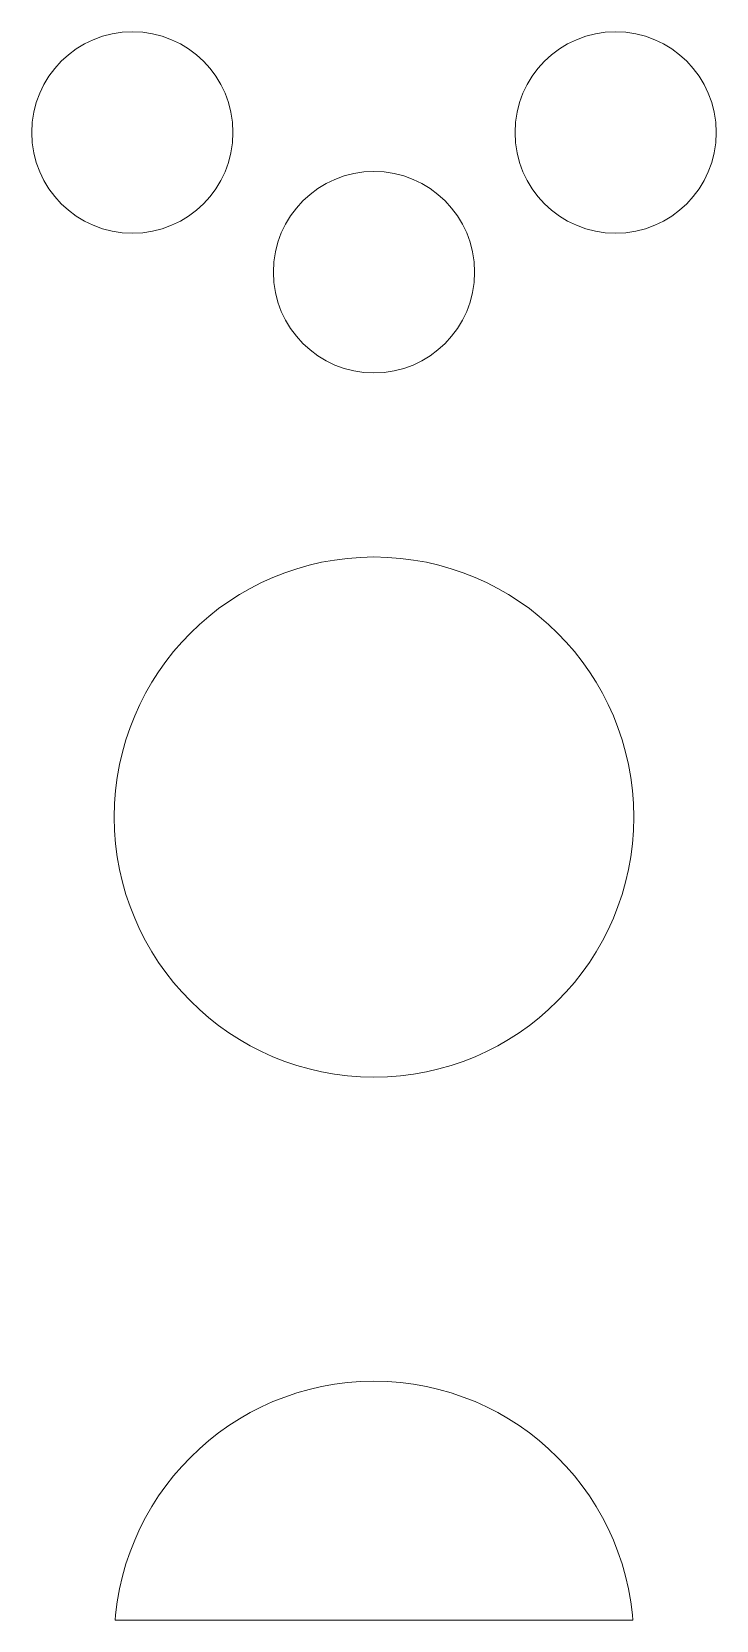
# Model space of a CAD drawing. Header units: millimetres. Extents: x -1200 to 1200, y -590 to 590.
# Drawn here: x -385.2 to -261.6, y -590 to -303.1 of the extents above; entities that cross this region are included whole.
import ezdxf

# ---------------------------------------------------------------- set-up
doc = ezdxf.new("R2010")
doc.units = ezdxf.units.MM
doc.header["$MEASUREMENT"] = 0
doc.layers.add('Layer 1', color=7, linetype='Continuous')

msp = doc.modelspace()

# ---------------------------------------------------------------- linework, layer by layer
at = {"layer": 'Layer 1', "color": 250, "lineweight": 20}
for points, knots in [([(-385.2452, -321.3092), (-385.2452, -311.2579), (-377.1057, -303.1121), (-367.0736, -303.1121), (-357.0364, -303.1121), (-348.902, -311.2579), (-348.902, -321.3092), (-348.902, -331.3557), (-357.0364, -339.5016), (-367.0736, -339.5016), (-377.1057, -339.5016), (-385.2452, -331.3557), (-385.2452, -321.3092)], [0, 0, 0, 0, 0.25, 0.25, 0.25, 0.5, 0.5, 0.5, 0.75, 0.75, 0.75, 1, 1, 1, 1]), ([(-297.9666, -321.3092), (-297.9666, -311.2579), (-289.8298, -303.1121), (-279.7976, -303.1121), (-269.7628, -303.1121), (-261.6237, -311.2579), (-261.6237, -321.3092), (-261.6237, -331.3557), (-269.7628, -339.5016), (-279.7976, -339.5016), (-289.8298, -339.5016), (-297.9666, -331.3557), (-297.9666, -321.3092)], [0, 0, 0, 0, 0.25, 0.25, 0.25, 0.5, 0.5, 0.5, 0.75, 0.75, 0.75, 1, 1, 1, 1]), ([(-341.6046, -346.5366), (-341.6046, -336.4877), (-333.4677, -328.3392), (-323.4356, -328.3392), (-313.3984, -328.3392), (-305.264, -336.4877), (-305.264, -346.5366), (-305.264, -356.5855), (-313.3984, -364.7338), (-323.4356, -364.7338), (-333.4677, -364.7338), (-341.6046, -356.5855), (-341.6046, -346.5366)], [0, 0, 0, 0, 0.25, 0.25, 0.25, 0.5, 0.5, 0.5, 0.75, 0.75, 0.75, 1, 1, 1, 1]), ([(-370.3413, -444.9561), (-370.3413, -444.9561), (-370.2809, -442.5337), (-370.2809, -442.5337), (-370.2809, -442.5337), (-370.1, -440.1453), (-370.1, -440.1453), (-370.1, -440.1453), (-369.8011, -437.7955), (-369.8011, -437.7955), (-369.8011, -437.7955), (-369.3912, -435.4843), (-369.3912, -435.4843), (-369.3912, -435.4843), (-368.8654, -433.2117), (-368.8654, -433.2117), (-368.8654, -433.2117), (-368.236, -430.9875), (-368.236, -430.9875), (-368.236, -430.9875), (-367.4956, -428.8067), (-367.4956, -428.8067), (-367.4956, -428.8067), (-366.6588, -426.6766), (-366.6588, -426.6766), (-366.6588, -426.6766), (-365.7182, -424.5974), (-365.7182, -424.5974), (-365.7182, -424.5974), (-364.6861, -422.5735), (-364.6861, -422.5735), (-364.6861, -422.5735), (-363.555, -420.6053), (-363.555, -420.6053), (-363.555, -420.6053), (-362.3324, -418.6999), (-362.3324, -418.6999), (-362.3324, -418.6999), (-361.0277, -416.8572), (-361.0277, -416.8572), (-361.0277, -416.8572), (-359.6337, -415.0797), (-359.6337, -415.0797), (-359.6337, -415.0797), (-358.1555, -413.3748), (-358.1555, -413.3748), (-358.1555, -413.3748), (-356.6024, -411.7421), (-356.6024, -411.7421), (-356.6024, -411.7421), (-354.9722, -410.1844), (-354.9722, -410.1844), (-354.9722, -410.1844), (-353.2696, -408.7065), (-353.2696, -408.7065), (-353.2696, -408.7065), (-351.4946, -407.313), (-351.4946, -407.313), (-351.4946, -407.313), (-349.6545, -405.9992), (-349.6545, -405.9992), (-349.6545, -405.9992), (-347.7494, -404.7772), (-347.7494, -404.7772), (-347.7494, -404.7772), (-345.7863, -403.6471), (-345.7863, -403.6471), (-345.7863, -403.6471), (-343.7654, -402.611), (-343.7654, -402.611), (-343.7654, -402.611), (-341.6866, -401.6692), (-341.6866, -401.6692), (-341.6866, -401.6692), (-339.5621, -400.8287), (-339.5621, -400.8287), (-339.5621, -400.8287), (-337.3843, -400.0922), (-337.3843, -400.0922), (-337.3843, -400.0922), (-335.1608, -399.4594), (-335.1608, -399.4594), (-335.1608, -399.4594), (-332.8939, -398.9352), (-332.8939, -398.9352), (-332.8939, -398.9352), (-330.586, -398.5248), (-330.586, -398.5248), (-330.586, -398.5248), (-328.2395, -398.2252), (-328.2395, -398.2252), (-328.2395, -398.2252), (-325.8543, -398.0417), (-325.8543, -398.0417), (-325.8543, -398.0417), (-323.4356, -397.9813), (-323.4356, -397.9813), (-323.4356, -397.9813), (-321.0143, -398.0417), (-321.0143, -398.0417), (-321.0143, -398.0417), (-318.6293, -398.2252), (-318.6293, -398.2252), (-318.6293, -398.2252), (-316.2828, -398.5248), (-316.2828, -398.5248), (-316.2828, -398.5248), (-313.9748, -398.9352), (-313.9748, -398.9352), (-313.9748, -398.9352), (-311.7055, -399.4594), (-311.7055, -399.4594), (-311.7055, -399.4594), (-309.4844, -400.0922), (-309.4844, -400.0922), (-309.4844, -400.0922), (-307.3068, -400.8287), (-307.3068, -400.8287), (-307.3068, -400.8287), (-305.1796, -401.6692), (-305.1796, -401.6692), (-305.1796, -401.6692), (-303.1032, -402.611), (-303.1032, -402.611), (-303.1032, -402.611), (-301.0823, -403.6471), (-301.0823, -403.6471), (-301.0823, -403.6471), (-299.1146, -404.7772), (-299.1146, -404.7772), (-299.1146, -404.7772), (-297.2117, -405.9992), (-297.2117, -405.9992), (-297.2117, -405.9992), (-295.3741, -407.313), (-295.3741, -407.313), (-295.3741, -407.313), (-293.5992, -408.7065), (-293.5992, -408.7065), (-293.5992, -408.7065), (-291.8965, -410.1844), (-291.8965, -410.1844), (-291.8965, -410.1844), (-290.2663, -411.7421), (-290.2663, -411.7421), (-290.2663, -411.7421), (-288.7107, -413.3748), (-288.7107, -413.3748), (-288.7107, -413.3748), (-287.235, -415.0797), (-287.235, -415.0797), (-287.235, -415.0797), (-285.8435, -416.8572), (-285.8435, -416.8572), (-285.8435, -416.8572), (-284.5314, -418.6999), (-284.5314, -418.6999), (-284.5314, -418.6999), (-283.3137, -420.6053), (-283.3137, -420.6053), (-283.3137, -420.6053), (-282.1827, -422.5735), (-282.1827, -422.5735), (-282.1827, -422.5735), (-281.1456, -424.5974), (-281.1456, -424.5974), (-281.1456, -424.5974), (-280.2075, -426.6766), (-280.2075, -426.6766), (-280.2075, -426.6766), (-279.3682, -428.8067), (-279.3682, -428.8067), (-279.3682, -428.8067), (-278.6328, -430.9875), (-278.6328, -430.9875), (-278.6328, -430.9875), (-277.9984, -433.2117), (-277.9984, -433.2117), (-277.9984, -433.2117), (-277.4776, -435.4843), (-277.4776, -435.4843), (-277.4776, -435.4843), (-277.0652, -437.7955), (-277.0652, -437.7955), (-277.0652, -437.7955), (-276.766, -440.1453), (-276.766, -440.1453), (-276.766, -440.1453), (-276.5829, -442.5337), (-276.5829, -442.5337), (-276.5829, -442.5337), (-276.5226, -444.9561), (-276.5226, -444.9561), (-276.5226, -444.9561), (-276.5829, -447.3782), (-276.5829, -447.3782), (-276.5829, -447.3782), (-276.766, -449.7667), (-276.766, -449.7667), (-276.766, -449.7667), (-277.0652, -452.1189), (-277.0652, -452.1189), (-277.0652, -452.1189), (-277.4776, -454.4301), (-277.4776, -454.4301), (-277.4776, -454.4301), (-277.9984, -456.7002), (-277.9984, -456.7002), (-277.9984, -456.7002), (-278.6328, -458.9269), (-278.6328, -458.9269), (-278.6328, -458.9269), (-279.3682, -461.1076), (-279.3682, -461.1076), (-279.3682, -461.1076), (-280.2075, -463.2377), (-280.2075, -463.2377), (-280.2075, -463.2377), (-281.1456, -465.317), (-281.1456, -465.317), (-281.1456, -465.317), (-282.1827, -467.3409), (-282.1827, -467.3409), (-282.1827, -467.3409), (-283.3137, -469.3092), (-283.3137, -469.3092), (-283.3137, -469.3092), (-284.5314, -471.217), (-284.5314, -471.217), (-284.5314, -471.217), (-285.8435, -473.0572), (-285.8435, -473.0572), (-285.8435, -473.0572), (-287.235, -474.8346), (-287.235, -474.8346), (-287.235, -474.8346), (-288.7107, -476.5396), (-288.7107, -476.5396), (-288.7107, -476.5396), (-290.2663, -478.1723), (-290.2663, -478.1723), (-290.2663, -478.1723), (-291.8965, -479.7299), (-291.8965, -479.7299), (-291.8965, -479.7299), (-293.5992, -481.2078), (-293.5992, -481.2078), (-293.5992, -481.2078), (-295.3741, -482.6014), (-295.3741, -482.6014), (-295.3741, -482.6014), (-297.2117, -483.9127), (-297.2117, -483.9127), (-297.2117, -483.9127), (-299.1146, -485.1347), (-299.1146, -485.1347), (-299.1146, -485.1347), (-301.0823, -486.265), (-301.0823, -486.265), (-301.0823, -486.265), (-303.1032, -487.301), (-303.1032, -487.301), (-303.1032, -487.301), (-305.1796, -488.2427), (-305.1796, -488.2427), (-305.1796, -488.2427), (-307.3068, -489.0856), (-307.3068, -489.0856), (-307.3068, -489.0856), (-309.4844, -489.8198), (-309.4844, -489.8198), (-309.4844, -489.8198), (-311.7055, -490.4526), (-311.7055, -490.4526), (-311.7055, -490.4526), (-313.9748, -490.9791), (-313.9748, -490.9791), (-313.9748, -490.9791), (-316.2828, -491.3921), (-316.2828, -491.3921), (-316.2828, -491.3921), (-318.6293, -491.6915), (-318.6293, -491.6915), (-318.6293, -491.6915), (-321.0143, -491.8702), (-321.0143, -491.8702), (-321.0143, -491.8702), (-323.4356, -491.9306), (-323.4356, -491.9306), (-323.4356, -491.9306), (-325.8543, -491.8702), (-325.8543, -491.8702), (-325.8543, -491.8702), (-328.2395, -491.6915), (-328.2395, -491.6915), (-328.2395, -491.6915), (-330.586, -491.3921), (-330.586, -491.3921), (-330.586, -491.3921), (-332.8939, -490.9791), (-332.8939, -490.9791), (-332.8939, -490.9791), (-335.1608, -490.4526), (-335.1608, -490.4526), (-335.1608, -490.4526), (-337.3843, -489.8198), (-337.3843, -489.8198), (-337.3843, -489.8198), (-339.5621, -489.0834), (-339.5621, -489.0834), (-339.5621, -489.0834), (-341.6866, -488.2427), (-341.6866, -488.2427), (-341.6866, -488.2427), (-343.7654, -487.301), (-343.7654, -487.301), (-343.7654, -487.301), (-345.7863, -486.265), (-345.7863, -486.265), (-345.7863, -486.265), (-347.7494, -485.1347), (-347.7494, -485.1347), (-347.7494, -485.1347), (-349.6545, -483.9127), (-349.6545, -483.9127), (-349.6545, -483.9127), (-351.4946, -482.6014), (-351.4946, -482.6014), (-351.4946, -482.6014), (-353.2696, -481.2078), (-353.2696, -481.2078), (-353.2696, -481.2078), (-354.9722, -479.7299), (-354.9722, -479.7299), (-354.9722, -479.7299), (-356.6024, -478.1723), (-356.6024, -478.1723), (-356.6024, -478.1723), (-358.1555, -476.5396), (-358.1555, -476.5396), (-358.1555, -476.5396), (-359.6337, -474.8346), (-359.6337, -474.8346), (-359.6337, -474.8346), (-361.0277, -473.0572), (-361.0277, -473.0572), (-361.0277, -473.0572), (-362.3324, -471.217), (-362.3324, -471.217), (-362.3324, -471.217), (-363.555, -469.3092), (-363.555, -469.3092), (-363.555, -469.3092), (-364.6861, -467.3409), (-364.6861, -467.3409), (-364.6861, -467.3409), (-365.7182, -465.317), (-365.7182, -465.317), (-365.7182, -465.317), (-366.6588, -463.2377), (-366.6588, -463.2377), (-366.6588, -463.2377), (-367.4956, -461.1076), (-367.4956, -461.1076), (-367.4956, -461.1076), (-368.236, -458.9269), (-368.236, -458.9269), (-368.236, -458.9269), (-368.8654, -456.7002), (-368.8654, -456.7002), (-368.8654, -456.7002), (-369.3912, -454.4276), (-369.3912, -454.4276), (-369.3912, -454.4276), (-369.8011, -452.1189), (-369.8011, -452.1189), (-369.8011, -452.1189), (-370.1, -449.7667), (-370.1, -449.7667), (-370.1, -449.7667), (-370.2809, -447.3782), (-370.2809, -447.3782), (-370.2809, -447.3782), (-370.3413, -444.9561), (-370.3413, -444.9561)], [0, 0, 0, 0, 0.0078125, 0.0078125, 0.0078125, 0.015625, 0.015625, 0.015625, 0.0234375, 0.0234375, 0.0234375, 0.03125, 0.03125, 0.03125, 0.0390625, 0.0390625, 0.0390625, 0.046875, 0.046875, 0.046875, 0.0546875, 0.0546875, 0.0546875, 0.0625, 0.0625, 0.0625, 0.0703125, 0.0703125, 0.0703125, 0.078125, 0.078125, 0.078125, 0.0859375, 0.0859375, 0.0859375, 0.09375, 0.09375, 0.09375, 0.1015625, 0.1015625, 0.1015625, 0.109375, 0.109375, 0.109375, 0.1171875, 0.1171875, 0.1171875, 0.125, 0.125, 0.125, 0.1328125, 0.1328125, 0.1328125, 0.140625, 0.140625, 0.140625, 0.1484375, 0.1484375, 0.1484375, 0.15625, 0.15625, 0.15625, 0.1640625, 0.1640625, 0.1640625, 0.171875, 0.171875, 0.171875, 0.1796875, 0.1796875, 0.1796875, 0.1875, 0.1875, 0.1875, 0.1953125, 0.1953125, 0.1953125, 0.203125, 0.203125, 0.203125, 0.2109375, 0.2109375, 0.2109375, 0.21875, 0.21875, 0.21875, 0.2265625, 0.2265625, 0.2265625, 0.234375, 0.234375, 0.234375, 0.2421875, 0.2421875, 0.2421875, 0.25, 0.25, 0.25, 0.2578125, 0.2578125, 0.2578125, 0.265625, 0.265625, 0.265625, 0.2734375, 0.2734375, 0.2734375, 0.28125, 0.28125, 0.28125, 0.2890625, 0.2890625, 0.2890625, 0.296875, 0.296875, 0.296875, 0.3046875, 0.3046875, 0.3046875, 0.3125, 0.3125, 0.3125, 0.3203125, 0.3203125, 0.3203125, 0.328125, 0.328125, 0.328125, 0.3359375, 0.3359375, 0.3359375, 0.34375, 0.34375, 0.34375, 0.3515625, 0.3515625, 0.3515625, 0.359375, 0.359375, 0.359375, 0.3671875, 0.3671875, 0.3671875, 0.375, 0.375, 0.375, 0.3828125, 0.3828125, 0.3828125, 0.390625, 0.390625, 0.390625, 0.3984375, 0.3984375, 0.3984375, 0.40625, 0.40625, 0.40625, 0.4140625, 0.4140625, 0.4140625, 0.421875, 0.421875, 0.421875, 0.4296875, 0.4296875, 0.4296875, 0.4375, 0.4375, 0.4375, 0.4453125, 0.4453125, 0.4453125, 0.453125, 0.453125, 0.453125, 0.4609375, 0.4609375, 0.4609375, 0.46875, 0.46875, 0.46875, 0.4765625, 0.4765625, 0.4765625, 0.484375, 0.484375, 0.484375, 0.4921875, 0.4921875, 0.4921875, 0.5, 0.5, 0.5, 0.5078125, 0.5078125, 0.5078125, 0.515625, 0.515625, 0.515625, 0.5234375, 0.5234375, 0.5234375, 0.53125, 0.53125, 0.53125, 0.5390625, 0.5390625, 0.5390625, 0.546875, 0.546875, 0.546875, 0.5546875, 0.5546875, 0.5546875, 0.5625, 0.5625, 0.5625, 0.5703125, 0.5703125, 0.5703125, 0.578125, 0.578125, 0.578125, 0.5859375, 0.5859375, 0.5859375, 0.59375, 0.59375, 0.59375, 0.6015625, 0.6015625, 0.6015625, 0.609375, 0.609375, 0.609375, 0.6171875, 0.6171875, 0.6171875, 0.625, 0.625, 0.625, 0.6328125, 0.6328125, 0.6328125, 0.640625, 0.640625, 0.640625, 0.6484375, 0.6484375, 0.6484375, 0.65625, 0.65625, 0.65625, 0.6640625, 0.6640625, 0.6640625, 0.671875, 0.671875, 0.671875, 0.6796875, 0.6796875, 0.6796875, 0.6875, 0.6875, 0.6875, 0.6953125, 0.6953125, 0.6953125, 0.703125, 0.703125, 0.703125, 0.7109375, 0.7109375, 0.7109375, 0.71875, 0.71875, 0.71875, 0.7265625, 0.7265625, 0.7265625, 0.734375, 0.734375, 0.734375, 0.7421875, 0.7421875, 0.7421875, 0.75, 0.75, 0.75, 0.7578125, 0.7578125, 0.7578125, 0.765625, 0.765625, 0.765625, 0.7734375, 0.7734375, 0.7734375, 0.78125, 0.78125, 0.78125, 0.7890625, 0.7890625, 0.7890625, 0.796875, 0.796875, 0.796875, 0.8046875, 0.8046875, 0.8046875, 0.8125, 0.8125, 0.8125, 0.8203125, 0.8203125, 0.8203125, 0.828125, 0.828125, 0.828125, 0.8359375, 0.8359375, 0.8359375, 0.84375, 0.84375, 0.84375, 0.8515625, 0.8515625, 0.8515625, 0.859375, 0.859375, 0.859375, 0.8671875, 0.8671875, 0.8671875, 0.875, 0.875, 0.875, 0.8828125, 0.8828125, 0.8828125, 0.890625, 0.890625, 0.890625, 0.8984375, 0.8984375, 0.8984375, 0.90625, 0.90625, 0.90625, 0.9140625, 0.9140625, 0.9140625, 0.921875, 0.921875, 0.921875, 0.9296875, 0.9296875, 0.9296875, 0.9375, 0.9375, 0.9375, 0.9453125, 0.9453125, 0.9453125, 0.953125, 0.953125, 0.953125, 0.9609375, 0.9609375, 0.9609375, 0.96875, 0.96875, 0.96875, 0.9765625, 0.9765625, 0.9765625, 0.984375, 0.984375, 0.984375, 0.9921875, 0.9921875, 0.9921875, 1, 1, 1, 1]), ([(-276.6893, -590.0266), (-276.6893, -590.0266), (-370.1757, -590.0266), (-370.1757, -590.0266), (-370.1757, -590.0266), (-370.1, -589.0265), (-370.1, -589.0265), (-370.1, -589.0265), (-369.8011, -586.6767), (-369.8011, -586.6767), (-369.8011, -586.6767), (-369.3912, -584.3632), (-369.3912, -584.3632), (-369.3912, -584.3632), (-368.8654, -582.0931), (-368.8654, -582.0931), (-368.8654, -582.0931), (-368.236, -579.8641), (-368.236, -579.8641), (-368.236, -579.8641), (-367.4956, -577.6857), (-367.4956, -577.6857), (-367.4956, -577.6857), (-366.6588, -575.5557), (-366.6588, -575.5557), (-366.6588, -575.5557), (-365.7182, -573.4787), (-365.7182, -573.4787), (-365.7182, -573.4787), (-364.6861, -571.4524), (-364.6861, -571.4524), (-364.6861, -571.4524), (-363.555, -569.4842), (-363.555, -569.4842), (-363.555, -569.4842), (-362.3324, -567.5788), (-362.3324, -567.5788), (-362.3324, -567.5788), (-361.0277, -565.7362), (-361.0277, -565.7362), (-361.0277, -565.7362), (-359.6337, -563.9609), (-359.6337, -563.9609), (-359.6337, -563.9609), (-358.1555, -562.2536), (-358.1555, -562.2536), (-358.1555, -562.2536), (-356.6024, -560.6212), (-356.6024, -560.6212), (-356.6024, -560.6212), (-354.9722, -559.0656), (-354.9722, -559.0656), (-354.9722, -559.0656), (-353.2696, -557.5879), (-353.2696, -557.5879), (-353.2696, -557.5879), (-351.4946, -556.1895), (-351.4946, -556.1895), (-351.4946, -556.1895), (-349.6545, -554.8805), (-349.6545, -554.8805), (-349.6545, -554.8805), (-347.7494, -553.6562), (-347.7494, -553.6562), (-347.7494, -553.6562), (-345.7863, -552.526), (-345.7863, -552.526), (-345.7863, -552.526), (-343.7654, -551.4899), (-343.7654, -551.4899), (-343.7654, -551.4899), (-341.6866, -550.5481), (-341.6866, -550.5481), (-341.6866, -550.5481), (-339.5621, -549.7101), (-339.5621, -549.7101), (-339.5621, -549.7101), (-337.3843, -548.971), (-337.3843, -548.971), (-337.3843, -548.971), (-335.1608, -548.3383), (-335.1608, -548.3383), (-335.1608, -548.3383), (-332.8939, -547.8166), (-332.8939, -547.8166), (-332.8939, -547.8166), (-330.586, -547.4037), (-330.586, -547.4037), (-330.586, -547.4037), (-328.2395, -547.1043), (-328.2395, -547.1043), (-328.2395, -547.1043), (-325.8543, -546.9206), (-325.8543, -546.9206), (-325.8543, -546.9206), (-323.4356, -546.8603), (-323.4356, -546.8603), (-323.4356, -546.8603), (-321.0143, -546.9206), (-321.0143, -546.9206), (-321.0143, -546.9206), (-318.6293, -547.1043), (-318.6293, -547.1043), (-318.6293, -547.1043), (-316.2828, -547.4037), (-316.2828, -547.4037), (-316.2828, -547.4037), (-313.9748, -547.8166), (-313.9748, -547.8166), (-313.9748, -547.8166), (-311.7055, -548.3383), (-311.7055, -548.3383), (-311.7055, -548.3383), (-309.4844, -548.971), (-309.4844, -548.971), (-309.4844, -548.971), (-307.3068, -549.7101), (-307.3068, -549.7101), (-307.3068, -549.7101), (-305.1796, -550.5481), (-305.1796, -550.5481), (-305.1796, -550.5481), (-303.1032, -551.4899), (-303.1032, -551.4899), (-303.1032, -551.4899), (-301.0823, -552.526), (-301.0823, -552.526), (-301.0823, -552.526), (-299.1146, -553.6562), (-299.1146, -553.6562), (-299.1146, -553.6562), (-297.2117, -554.8805), (-297.2117, -554.8805), (-297.2117, -554.8805), (-295.3741, -556.1895), (-295.3741, -556.1895), (-295.3741, -556.1895), (-293.5992, -557.5879), (-293.5992, -557.5879), (-293.5992, -557.5879), (-291.8965, -559.0656), (-291.8965, -559.0656), (-291.8965, -559.0656), (-290.2663, -560.6212), (-290.2663, -560.6212), (-290.2663, -560.6212), (-288.7107, -562.2536), (-288.7107, -562.2536), (-288.7107, -562.2536), (-287.235, -563.9609), (-287.235, -563.9609), (-287.235, -563.9609), (-285.8435, -565.7362), (-285.8435, -565.7362), (-285.8435, -565.7362), (-284.5314, -567.5788), (-284.5314, -567.5788), (-284.5314, -567.5788), (-283.3137, -569.4842), (-283.3137, -569.4842), (-283.3137, -569.4842), (-282.1827, -571.4524), (-282.1827, -571.4524), (-282.1827, -571.4524), (-281.1456, -573.4739), (-281.1456, -573.4739), (-281.1456, -573.4739), (-280.2075, -575.5557), (-280.2075, -575.5557), (-280.2075, -575.5557), (-279.3682, -577.6857), (-279.3682, -577.6857), (-279.3682, -577.6857), (-278.6328, -579.8641), (-278.6328, -579.8641), (-278.6328, -579.8641), (-277.9984, -582.0931), (-277.9984, -582.0931), (-277.9984, -582.0931), (-277.4776, -584.3632), (-277.4776, -584.3632), (-277.4776, -584.3632), (-277.0652, -586.6767), (-277.0652, -586.6767), (-277.0652, -586.6767), (-276.766, -589.0265), (-276.766, -589.0265), (-276.766, -589.0265), (-276.6893, -590.0266), (-276.6893, -590.0266)], [0, 0, 0, 0, 0.01587302, 0.01587302, 0.01587302, 0.03174603, 0.03174603, 0.03174603, 0.04761905, 0.04761905, 0.04761905, 0.06349206, 0.06349206, 0.06349206, 0.07936508, 0.07936508, 0.07936508, 0.0952381, 0.0952381, 0.0952381, 0.11111111, 0.11111111, 0.11111111, 0.12698413, 0.12698413, 0.12698413, 0.14285714, 0.14285714, 0.14285714, 0.15873016, 0.15873016, 0.15873016, 0.17460317, 0.17460317, 0.17460317, 0.19047619, 0.19047619, 0.19047619, 0.20634921, 0.20634921, 0.20634921, 0.22222222, 0.22222222, 0.22222222, 0.23809524, 0.23809524, 0.23809524, 0.25396825, 0.25396825, 0.25396825, 0.26984127, 0.26984127, 0.26984127, 0.28571429, 0.28571429, 0.28571429, 0.3015873, 0.3015873, 0.3015873, 0.31746032, 0.31746032, 0.31746032, 0.33333333, 0.33333333, 0.33333333, 0.34920635, 0.34920635, 0.34920635, 0.36507937, 0.36507937, 0.36507937, 0.38095238, 0.38095238, 0.38095238, 0.3968254, 0.3968254, 0.3968254, 0.41269841, 0.41269841, 0.41269841, 0.42857143, 0.42857143, 0.42857143, 0.44444444, 0.44444444, 0.44444444, 0.46031746, 0.46031746, 0.46031746, 0.47619048, 0.47619048, 0.47619048, 0.49206349, 0.49206349, 0.49206349, 0.50793651, 0.50793651, 0.50793651, 0.52380952, 0.52380952, 0.52380952, 0.53968254, 0.53968254, 0.53968254, 0.55555556, 0.55555556, 0.55555556, 0.57142857, 0.57142857, 0.57142857, 0.58730159, 0.58730159, 0.58730159, 0.6031746, 0.6031746, 0.6031746, 0.61904762, 0.61904762, 0.61904762, 0.63492063, 0.63492063, 0.63492063, 0.65079365, 0.65079365, 0.65079365, 0.66666667, 0.66666667, 0.66666667, 0.68253968, 0.68253968, 0.68253968, 0.6984127, 0.6984127, 0.6984127, 0.71428571, 0.71428571, 0.71428571, 0.73015873, 0.73015873, 0.73015873, 0.74603175, 0.74603175, 0.74603175, 0.76190476, 0.76190476, 0.76190476, 0.77777778, 0.77777778, 0.77777778, 0.79365079, 0.79365079, 0.79365079, 0.80952381, 0.80952381, 0.80952381, 0.82539683, 0.82539683, 0.82539683, 0.84126984, 0.84126984, 0.84126984, 0.85714286, 0.85714286, 0.85714286, 0.87301587, 0.87301587, 0.87301587, 0.88888889, 0.88888889, 0.88888889, 0.9047619, 0.9047619, 0.9047619, 0.92063492, 0.92063492, 0.92063492, 0.93650794, 0.93650794, 0.93650794, 0.95238095, 0.95238095, 0.95238095, 0.96825397, 0.96825397, 0.96825397, 0.98412698, 0.98412698, 0.98412698, 1, 1, 1, 1])]:
    msp.add_open_spline(points, degree=3, knots=knots, dxfattribs=at)

doc.saveas('drawing.dxf')
